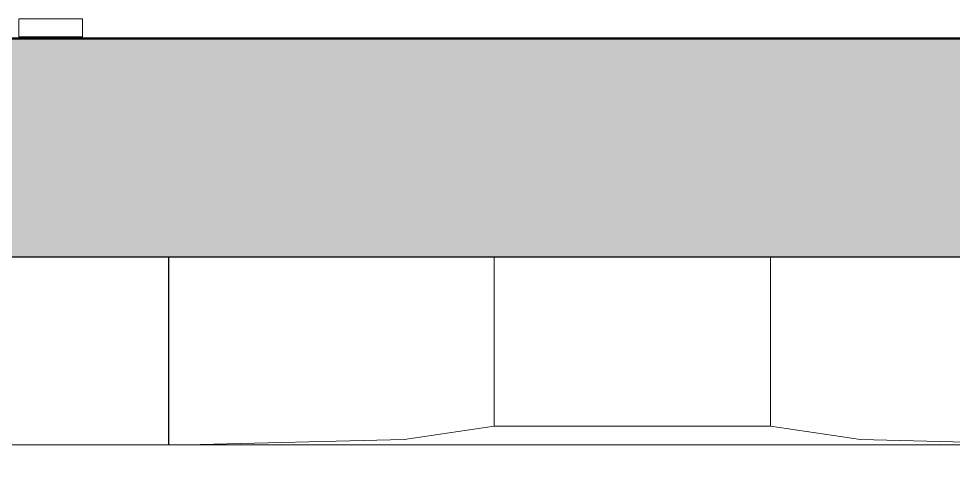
# Model space of a CAD drawing. Header units: millimetres. Extents: x -46169 to 237885, y -84465 to 18123.
# Drawn here: x 165372 to 165884, y -81191 to -80942 of the extents above; entities that cross this region are included whole.
import ezdxf

# ---------------------------------------------------------------- set-up
doc = ezdxf.new("R2010")
doc.units = ezdxf.units.MM
doc.header["$MEASUREMENT"] = 0
doc.linetypes.add('Wipeout_Contour', pattern=[1000, 0, -1000])
for name, color, linetype in [('New_A-20-M_Floor_Slab', 7, 'Continuous'), ('New_A-25-M_Wall_Int', 7, 'Continuous'), ('New_A-35-M_FFE_Fixed', 7, 'Continuous')]:
    doc.layers.add(name, color=color, linetype=linetype)
doc.layers.add('New_A-20-M_Floor_Slab_Pen_No__29', color=7, linetype='Continuous', lineweight=50, true_color=0x2a2a2a)
doc.layers.add('New_A-20-M_Floor_Slab_Pen_No__81', color=7, linetype='Continuous', lineweight=20, true_color=0x6a6a6a)
doc.layers.add('New_A-25-M_Wall_Int_Pen_No__87', color=8, linetype='Continuous', lineweight=20)
doc.layers.add('New_A-35-M_FFE_Fixed_Pen_No__93', color=8, linetype='Continuous', lineweight=13)

# ---------------------------------------------------------------- blocks, each defined once
blk = doc.blocks.new('Section Elem_131_3', base_point=(129666.67, -84332.61))
at = {"color": 254, "linetype": 'Wipeout_Contour', "lineweight": 0, "ltscale": 33598569.1956504}
blk.add_wipeout([(165097.11, -80735.11), (165025.43, -80735.11), (165025.43, -80783.86), (165090.14, -80783.86), (165090.14, -80952.86), (165025.43, -80952.86), (165025.43, -80953.11), (176113.28, -80953.11), (176113.28, -80784.11), (176177.99, -80784.11), (176177.99, -80735.11), (176107.11, -80735.11), (176107.11, -80952.36), (176072.11, -80952.36), (176072.11, -80942.36), (176097.11, -80942.36), (176097.11, -80735.11), (175832.11, -80735.11), (175832.11, -80952.36), (175797.11, -80952.36), (175797.11, -80942.36), (175822.11, -80942.36), (175822.11, -80735.11), (175282.11, -80735.11), (175282.11, -80942.36), (175307.61, -80942.36), (175307.61, -80952.36), (175246.61, -80952.36), (175246.61, -80942.36), (175272.11, -80942.36), (175272.11, -80735.11), (174732.11, -80735.11), (174732.11, -80942.36), (174757.11, -80942.36), (174757.11, -80952.36), (174696.61, -80952.36), (174696.61, -80942.36), (174722.11, -80942.36), (174722.11, -80735.11), (174182.11, -80735.11), (174182.11, -80942.36), (174207.11, -80942.36), (174207.11, -80952.36), (174146.61, -80952.36), (174146.61, -80942.36), (174172.11, -80942.36), (174172.11, -80735.11), (173632.11, -80735.11), (173632.11, -80942.36), (173657.11, -80942.36), (173657.11, -80952.36), (173596.61, -80952.36), (173596.61, -80942.36), (173622.11, -80942.36), (173622.11, -80735.11), (173082.11, -80735.11), (173082.11, -80942.36), (173107.11, -80942.36), (173107.11, -80952.36), (173046.61, -80952.36), (173046.61, -80942.36), (173072.11, -80942.36), (173072.11, -80735.11), (172532.11, -80735.11), (172532.11, -80942.36), (172557.11, -80942.36), (172557.11, -80952.36), (172497.11, -80952.36), (172497.11, -80942.36), (172522.11, -80942.36), (172522.11, -80735.11), (171982.11, -80735.11), (171982.11, -80942.36), (172007.61, -80942.36), (172007.61, -80952.36), (171946.61, -80952.36), (171946.61, -80942.36), (171972.11, -80942.36), (171972.11, -80735.11), (171432.11, -80735.11), (171432.11, -80942.36), (171457.11, -80942.36), (171457.11, -80952.36), (171397.11, -80952.36), (171397.11, -80942.36), (171422.11, -80942.36), (171422.11, -80735.11), (170882.11, -80735.11), (170882.11, -80942.36), (170907.61, -80942.36), (170907.61, -80952.36), (170846.61, -80952.36), (170846.61, -80942.36), (170872.11, -80942.36), (170872.11, -80735.11), (170332.11, -80735.11), (170332.11, -80942.36), (170357.11, -80942.36), (170357.11, -80952.36), (170297.11, -80952.36), (170297.11, -80942.36), (170322.11, -80942.36), (170322.11, -80735.11), (169782.11, -80735.11), (169782.11, -80942.36), (169807.61, -80942.36), (169807.61, -80952.36), (169746.61, -80952.36), (169746.61, -80942.36), (169772.11, -80942.36), (169772.11, -80735.11), (169232.11, -80735.11), (169232.11, -80942.36), (169257.11, -80942.36), (169257.11, -80952.36), (169196.61, -80952.36), (169196.61, -80942.36), (169222.11, -80942.36), (169222.11, -80735.11), (168682.11, -80735.11), (168682.11, -80942.36), (168707.11, -80942.36), (168707.11, -80952.36), (168647.11, -80952.36), (168647.11, -80942.36), (168672.11, -80942.36), (168672.11, -80735.11), (168132.11, -80735.11), (168132.11, -80942.36), (168157.61, -80942.36), (168157.61, -80952.36), (168096.61, -80952.36), (168096.61, -80942.36), (168122.11, -80942.36), (168122.11, -80735.11), (167582.11, -80735.11), (167582.11, -80942.36), (167607.11, -80942.36), (167607.11, -80952.36), (167547.11, -80952.36), (167547.11, -80942.36), (167572.11, -80942.36), (167572.11, -80735.11), (167032.11, -80735.11), (167032.11, -80942.36), (167057.61, -80942.36), (167057.61, -80952.36), (166996.61, -80952.36), (166996.61, -80942.36), (167022.11, -80942.36), (167022.11, -80735.11), (166482.11, -80735.11), (166482.11, -80942.36), (166507.11, -80942.36), (166507.11, -80952.36), (166447.11, -80952.36), (166447.11, -80942.36), (166472.11, -80942.36), (166472.11, -80735.11), (165932.11, -80735.11), (165932.11, -80942.36), (165957.61, -80942.36), (165957.61, -80952.36), (165896.61, -80952.36), (165896.61, -80942.36), (165922.11, -80942.36), (165922.11, -80735.11), (165382.11, -80735.11), (165382.11, -80942.36), (165407.11, -80942.36), (165407.11, -80952.36), (165372.11, -80952.36), (165372.11, -80735.11), (165107.11, -80735.11), (165107.11, -80942.36), (165132.11, -80942.36), (165132.11, -80952.36), (165097.11, -80952.36)], dxfattribs=at).dxf.layer = 'New_A-20-M_Floor_Slab'
blk = doc.blocks.new('Section Elem_148_3', base_point=(129666.67, -84332.61))
at = {"color": 254, "linetype": 'Wipeout_Contour', "lineweight": 0, "ltscale": 736545.420274}
blk.add_wipeout([(165372.11, -80952.36), (165407.11, -80952.36), (165407.11, -80942.36), (165372.11, -80942.36)], dxfattribs=at).dxf.layer = 'New_A-35-M_FFE_Fixed'
at = {"layer": 'New_A-35-M_FFE_Fixed_Pen_No__93', "linetype": 'Continuous'}
for p, q in [((165372.11, -80952.36), (165372.11, -80942.36)), ((165407.11, -80942.36), (165372.11, -80942.36)), ((165407.11, -80952.36), (165407.11, -80942.36)), ((165407.11, -80952.36), (165372.11, -80952.36))]:
    blk.add_line(p, q, dxfattribs=at)
blk = doc.blocks.new('Section Elem_176_3', base_point=(129666.67, -84332.61))
at = {"layer": 'New_A-20-M_Floor_Slab_Pen_No__81', "linetype": 'Continuous', "lineweight": 0, "true_color": 0x353535}
blk.add_hatch(color=250, dxfattribs=at).paths.add_polyline_path([(175986.32, -81073.11), (175986.32, -80953.11), (165217.1, -80953.11), (165217.1, -81073.11)])
at = {"layer": 'New_A-20-M_Floor_Slab_Pen_No__29', "linetype": 'Continuous'}
for p, q in [((175986.32, -80953.11), (165217.1, -80953.11)), ((175986.32, -81073.11), (165217.1, -81073.11))]:
    blk.add_line(p, q, dxfattribs=at)
blk = doc.blocks.new('Section Elem_199_3', base_point=(129666.67, -84332.61))
at = {"color": 254, "linetype": 'Wipeout_Contour', "lineweight": 0, "ltscale": 737088.862054}
blk.add_wipeout([(165454.13, -81073.11), (165454.13, -81175.61), (165454.24, -81175.61), (165454.24, -81073.11)], dxfattribs=at).dxf.layer = 'New_A-25-M_Wall_Int'
at = {"color": 254, "linetype": 'Wipeout_Contour', "lineweight": 0, "ltscale": 1106117.622530382}
blk.add_wipeout([(165454.24, -81073.11), (165454.24, -81175.61), (165463.95, -81175.61), (165583, -81172.62), (165632.3, -81165.41), (165632.3, -81073.11)], dxfattribs=at).dxf.layer = 'New_A-25-M_Wall_Int'
at = {"color": 254, "linetype": 'Wipeout_Contour', "lineweight": 0, "ltscale": 744700.17384}
blk.add_wipeout([(165437.12, -81190.61), (169642.63, -81190.61), (169642.63, -81175.61), (165437.12, -81175.61)], dxfattribs=at).dxf.layer = 'New_A-25-M_Wall_Int'
at = {"layer": 'New_A-25-M_Wall_Int_Pen_No__87', "linetype": 'Continuous'}
for p, q in [((165454.24, -81175.61), (165454.24, -81073.11)), ((165454.13, -81175.61), (165454.24, -81175.61))]:
    blk.add_line(p, q, dxfattribs=at)
at = {"color": 254, "linetype": 'Wipeout_Contour', "lineweight": 0, "ltscale": 922798.82682}
blk.add_wipeout([(165583, -81172.62), (165463.95, -81175.61), (165987.07, -81175.61), (165883.55, -81173.89), (165832.81, -81172.62)], dxfattribs=at).dxf.layer = 'New_A-25-M_Wall_Int'
at = {"layer": 'New_A-25-M_Wall_Int_Pen_No__87', "linetype": 'Continuous'}
blk.add_line((165454.24, -81175.61), (165463.95, -81175.61), dxfattribs=at)
at = {"color": 254, "linetype": 'Wipeout_Contour', "lineweight": 0, "ltscale": 924338.332443}
blk.add_wipeout([(165883.55, -81173.89), (165987.07, -81175.61), (166403.21, -81175.61), (166403.21, -81073.11), (165883.55, -81073.11)], dxfattribs=at).dxf.layer = 'New_A-25-M_Wall_Int'
at = {"color": 254, "linetype": 'Wipeout_Contour', "lineweight": 0, "ltscale": 738078.808886}
blk.add_wipeout([(165632.3, -81165.41), (165583, -81172.62), (165832.81, -81172.62), (165783.51, -81165.41)], dxfattribs=at).dxf.layer = 'New_A-25-M_Wall_Int'
at = {"layer": 'New_A-25-M_Wall_Int_Pen_No__87', "linetype": 'Continuous'}
blk.add_line((165463.95, -81175.61), (165583, -81172.62), dxfattribs=at)
at = {"color": 254, "linetype": 'Wipeout_Contour', "lineweight": 0, "ltscale": 737991.288935}
blk.add_wipeout([(165632.3, -81165.41), (165783.51, -81165.41), (165783.51, -81073.11), (165632.3, -81073.11)], dxfattribs=at).dxf.layer = 'New_A-25-M_Wall_Int'
at = {"layer": 'New_A-25-M_Wall_Int_Pen_No__87', "linetype": 'Continuous'}
for p, q in [((165632.3, -81165.41), (165632.3, -81073.11)), ((165583, -81172.62), (165632.3, -81165.41))]:
    blk.add_line(p, q, dxfattribs=at)
at = {"color": 254, "linetype": 'Wipeout_Contour', "lineweight": 0, "ltscale": 923080.011484}
blk.add_wipeout([(165783.51, -81165.41), (165832.81, -81172.62), (165883.55, -81173.89), (165883.55, -81073.11), (165783.51, -81073.11)], dxfattribs=at).dxf.layer = 'New_A-25-M_Wall_Int'
at = {"layer": 'New_A-25-M_Wall_Int_Pen_No__87', "linetype": 'Continuous'}
for p, q in [((165783.51, -81073.11), (165783.51, -81165.41)), ((165632.3, -81165.41), (165783.51, -81165.41)), ((165783.51, -81165.41), (165832.81, -81172.62)), ((165987.07, -81175.61), (165463.95, -81175.61)), ((165832.81, -81172.62), (165883.55, -81173.89)), ((165883.55, -81173.89), (165987.07, -81175.61))]:
    blk.add_line(p, q, dxfattribs=at)
blk = doc.blocks.new('Section Elem_201_3', base_point=(129666.67, -84332.61))
at = {"color": 254, "linetype": 'Wipeout_Contour', "lineweight": 0, "ltscale": 920661.335769}
blk.add_wipeout([(165195.55, -81175.61), (165454.13, -81175.61), (165454.13, -81073.11), (165217.1, -81073.11), (165195.55, -81073.11)], dxfattribs=at).dxf.layer = 'New_A-25-M_Wall_Int'
at = {"layer": 'New_A-25-M_Wall_Int_Pen_No__87', "linetype": 'Continuous'}
blk.add_line((165454.13, -81073.11), (165454.13, -81175.61), dxfattribs=at)
at = {"color": 254, "linetype": 'Wipeout_Contour', "lineweight": 0, "ltscale": 736011.18784}
blk.add_wipeout([(165437.11, -81190.61), (165437.11, -81175.61), (164813.18, -81175.61), (164813.18, -81190.61)], dxfattribs=at).dxf.layer = 'New_A-25-M_Wall_Int'
at = {"layer": 'New_A-25-M_Wall_Int_Pen_No__87', "linetype": 'Continuous'}
blk.add_line((165195.55, -81175.61), (165454.13, -81175.61), dxfattribs=at)

msp = doc.modelspace()

# ---------------------------------------------------------------- block references
at = {"layer": 'New_A-20-M_Floor_Slab'}
msp.add_blockref('Section Elem_131_3', (129666.67, -84332.61), dxfattribs=at)

# ---------------------------------------------------------------- next in the draw order: block references
at = {"layer": 'New_A-35-M_FFE_Fixed'}
msp.add_blockref('Section Elem_148_3', (129666.67, -84332.61), dxfattribs=at)

# ---------------------------------------------------------------- next in the draw order: block references
at = {"layer": 'New_A-20-M_Floor_Slab'}
msp.add_blockref('Section Elem_176_3', (129666.67, -84332.61), dxfattribs=at)

# ---------------------------------------------------------------- next in the draw order: block references
at = {"layer": 'New_A-25-M_Wall_Int'}
msp.add_blockref('Section Elem_199_3', (129666.67, -84332.61), dxfattribs=at)

# ---------------------------------------------------------------- next in the draw order: block references
msp.add_blockref('Section Elem_201_3', (129666.67, -84332.61), dxfattribs=at)

doc.saveas('drawing.dxf')
